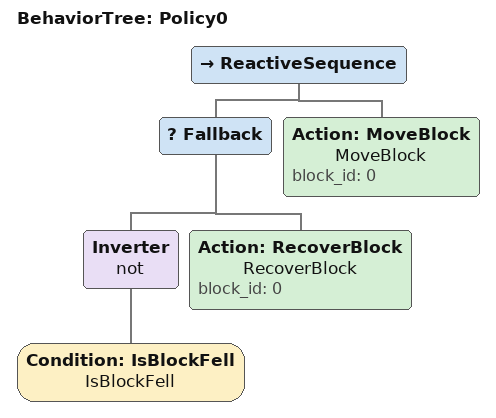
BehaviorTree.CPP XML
<?xml version="1.0"?>
<root main_tree_to_execute="Policy0">

  <BehaviorTree ID="Policy0">
    <ReactiveSequence>
      <Fallback>
        <Inverter name="not">
          <Condition name="IsBlockFell" ID="IsBlockFell"/>
        </Inverter>
        <Action name="RecoverBlock" ID="RecoverBlock" block_id="0"/>
      </Fallback>
      <Action name="MoveBlock" ID="MoveBlock" block_id="0"/>
    </ReactiveSequence>
  </BehaviorTree>

</root>
